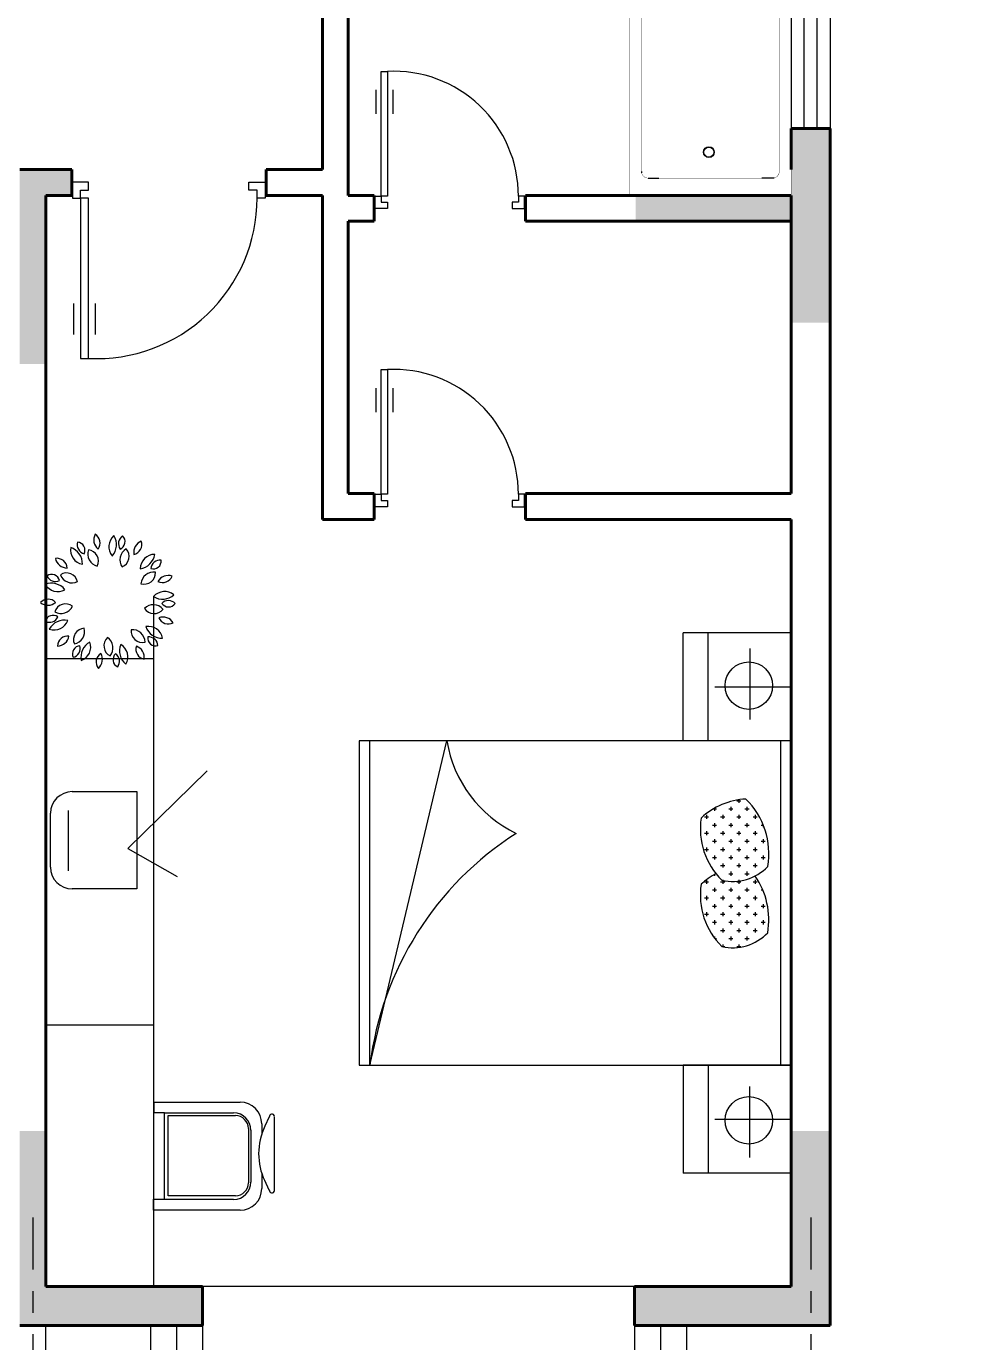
# Model space of a CAD drawing. Header units: millimetres. Extents: x 3491 to 3974, y 1583 to 1976.
# Drawn here: x 3954.81 to 3959.2, y 1953.29 to 1959.37 of the extents above; entities that cross this region are included whole.
import ezdxf

# ---------------------------------------------------------------- set-up
doc = ezdxf.new("R2010")
doc.units = ezdxf.units.MM
doc.linetypes.add('ACAD_ISO10W100', pattern=[18, 12, -3, 0, -3])
doc.layers.get('0').update_dxf_attribs({"lineweight": 5})
doc.layers.get('DEFPOINTS').update_dxf_attribs({"lineweight": 5})
for name, color, linetype, lineweight in [('cOtAs 1', 254, 'Continuous', 5), ('COTAS GRUP', 200, 'Continuous', 5), ('FURNITURE', 220, 'Continuous', 5), ('J', 7, 'Continuous', 5), ('Muro1', 162, 'Continuous', 40), ('PUB_H', 13, 'Continuous', 5), ('Puertas', 52, 'Continuous', 5), ('W', 2, 'Continuous', 5), ('WC', 10, 'Continuous', 5)]:
    doc.layers.add(name, color=color, linetype=linetype, lineweight=lineweight)
doc.styles.add('century', font='GOTHIC.TTF')
doc.styles.get("Standard").update_dxf_attribs({"font": 'arial.ttf'})
doc.dimstyles.new('Cotas', dxfattribs={"dimtxt": 0.05, "dimasz": 0.05, "dimexe": 0.025, "dimexo": 0, "dimgap": 0.1, "dimtad": 0, "dimtih": 1, "dimtoh": 1, "dimdec": 4, "dimzin": 1, "dimdsep": 46, "dimtxsty": 'Standard', "dimblk": 'ARCHTICK', "dimcen": 2.5, "dimclrd": 252, "dimclre": 250, "dimclrt": 3, "dimadec": 3, "dimazin": 0, "dimtfac": 1, "dimtdec": 4, "dimtmove": 0, "dimatfit": 3, "dimldrblk": 'ARCHTICK', "dimfxl": 0, "dimlwd": 0, "dimlwe": 0, "dimarcsym": 0})

# ---------------------------------------------------------------- blocks, each defined once
blk = doc.blocks.new('_Open90')
at = {"color": 0, "linetype": 'ByBlock', "lineweight": -2}
for p, q in [((-0.5, 0.5), (0, 0)), ((0, 0), (-1, 0)), ((0, 0), (-0.5, -0.5))]:
    blk.add_line(p, q, dxfattribs=at)
blk = doc.blocks.new('*D3380')
at = {"layer": 'cOtAs 1', "color": 250, "linetype": 'ACAD_ISO10W100', "lineweight": 5, "ltscale": 0.02, "transparency": 16777216}
for p, q in [((3943.3364, 1953.8604), (3943.3364, 1950.2354)), ((3962.3364, 1953.8604), (3962.3364, 1950.2354))]:
    blk.add_line(p, q, dxfattribs=at)
at = {"layer": 'cOtAs 1', "color": 252, "linetype": 'Continuous', "lineweight": 5, "ltscale": 0.02, "transparency": 16777216}
for p, q in [((3943.5364, 1950.2604), (3952.4835, 1950.2604)), ((3962.1364, 1950.2604), (3953.1893, 1950.2604))]:
    blk.add_line(p, q, dxfattribs=at)
at = {"layer": 'DEFPOINTS', "color": 0, "linetype": 'ACAD_ISO10W100', "ltscale": 0.02, "transparency": 16777216}
for p in [(3943.3364, 1953.8604), (3962.3364, 1953.8604), (3943.3364, 1950.2604)]:
    blk.add_point(p, dxfattribs=at)
at = {"layer": 'cOtAs 1', "color": 252, "linetype": 'ACAD_ISO10W100', "lineweight": 5, "ltscale": 0.02, "transparency": 16777216, "xscale": 0.2, "yscale": 0.2, "zscale": 0.2, "rotation": 180}
blk.add_blockref('_Open90', (3943.3364, 1950.2604), dxfattribs=at)
at = {"layer": 'cOtAs 1', "color": 252, "linetype": 'ACAD_ISO10W100', "lineweight": 5, "ltscale": 0.02, "transparency": 16777216, "xscale": 0.2, "yscale": 0.2, "zscale": 0.2}
blk.add_blockref('_Open90', (3962.3364, 1950.2604), dxfattribs=at)
at = {"layer": 'cOtAs 1', "color": 1, "linetype": 'ACAD_ISO10W100', "lineweight": 5, "ltscale": 0.02, "transparency": 16777216, "insert": (3952.8364, 1950.2604), "char_height": 0.2, "attachment_point": 5, "style": 'century'}
blk.add_mtext('19.00', dxfattribs=at)
blk = doc.blocks.new('_ArchTick')
at = {"layer": 'COTAS GRUP', "color": 0, "const_width": 0.15}
blk.add_lwpolyline([(-0.5, -0.5), (0.5, 0.5)], dxfattribs=at)
blk = doc.blocks.new('*D3381')
at = {"layer": 'cOtAs 1', "color": 250, "linetype": 'ACAD_ISO10W100', "lineweight": 5, "ltscale": 0.02, "transparency": 16777216}
for p, q in [((3958.4364, 1953.8604), (3958.4364, 1951.0354)), ((3962.3364, 1953.8604), (3962.3364, 1951.0354))]:
    blk.add_line(p, q, dxfattribs=at)
at = {"layer": 'cOtAs 1', "color": 252, "linetype": 'Continuous', "lineweight": 5, "ltscale": 0.02, "transparency": 16777216}
for p, q in [((3958.6364, 1951.0604), (3960.0958, 1951.0604)), ((3962.1364, 1951.0604), (3960.677, 1951.0604))]:
    blk.add_line(p, q, dxfattribs=at)
at = {"layer": 'DEFPOINTS', "color": 0, "linetype": 'ACAD_ISO10W100', "ltscale": 0.02, "transparency": 16777216}
for p in [(3958.4364, 1953.8604), (3962.3364, 1953.8604), (3958.4364, 1951.0604)]:
    blk.add_point(p, dxfattribs=at)
at = {"layer": 'cOtAs 1', "color": 252, "linetype": 'ACAD_ISO10W100', "lineweight": 5, "ltscale": 0.02, "transparency": 16777216, "xscale": 0.2, "yscale": 0.2, "zscale": 0.2, "rotation": 180}
blk.add_blockref('_Open90', (3958.4364, 1951.0604), dxfattribs=at)
at = {"layer": 'cOtAs 1', "color": 252, "linetype": 'ACAD_ISO10W100', "lineweight": 5, "ltscale": 0.02, "transparency": 16777216, "xscale": 0.2, "yscale": 0.2, "zscale": 0.2}
blk.add_blockref('_Open90', (3962.3364, 1951.0604), dxfattribs=at)
at = {"layer": 'cOtAs 1', "color": 1, "linetype": 'ACAD_ISO10W100', "lineweight": 5, "ltscale": 0.02, "transparency": 16777216, "insert": (3960.3864, 1951.0604), "char_height": 0.2, "attachment_point": 5, "style": 'century'}
blk.add_mtext('3.90', dxfattribs=at)
blk = doc.blocks.new('*D3382')
at = {"layer": 'cOtAs 1', "color": 250, "linetype": 'ACAD_ISO10W100', "lineweight": 5, "ltscale": 0.02, "transparency": 16777216}
for p, q in [((3954.8364, 1953.8604), (3954.8364, 1951.0354)), ((3958.4364, 1953.8604), (3958.4364, 1951.0354))]:
    blk.add_line(p, q, dxfattribs=at)
at = {"layer": 'cOtAs 1', "color": 252, "linetype": 'Continuous', "lineweight": 5, "ltscale": 0.02, "transparency": 16777216}
for p, q in [((3955.0364, 1951.0604), (3956.3458, 1951.0604)), ((3958.2364, 1951.0604), (3956.927, 1951.0604))]:
    blk.add_line(p, q, dxfattribs=at)
at = {"layer": 'DEFPOINTS', "color": 0, "linetype": 'ACAD_ISO10W100', "ltscale": 0.02, "transparency": 16777216}
for p in [(3954.8364, 1953.8604), (3958.4364, 1953.8604), (3954.8364, 1951.0604)]:
    blk.add_point(p, dxfattribs=at)
at = {"layer": 'cOtAs 1', "color": 252, "linetype": 'ACAD_ISO10W100', "lineweight": 5, "ltscale": 0.02, "transparency": 16777216, "xscale": 0.2, "yscale": 0.2, "zscale": 0.2, "rotation": 180}
blk.add_blockref('_Open90', (3954.8364, 1951.0604), dxfattribs=at)
at = {"layer": 'cOtAs 1', "color": 252, "linetype": 'ACAD_ISO10W100', "lineweight": 5, "ltscale": 0.02, "transparency": 16777216, "xscale": 0.2, "yscale": 0.2, "zscale": 0.2}
blk.add_blockref('_Open90', (3958.4364, 1951.0604), dxfattribs=at)
at = {"layer": 'cOtAs 1', "color": 1, "linetype": 'ACAD_ISO10W100', "lineweight": 5, "ltscale": 0.02, "transparency": 16777216, "insert": (3956.6364, 1951.0604), "char_height": 0.2, "attachment_point": 5, "style": 'century'}
blk.add_mtext('3.60', dxfattribs=at)
blk = doc.blocks.new('*D3383')
at = {"layer": 'cOtAs 1', "color": 250, "linetype": 'ACAD_ISO10W100', "lineweight": 5, "ltscale": 0.02, "transparency": 16777216}
for p, q in [((3950.3364, 1953.8604), (3950.3364, 1951.0354)), ((3954.8364, 1953.8604), (3954.8364, 1951.0354))]:
    blk.add_line(p, q, dxfattribs=at)
at = {"layer": 'cOtAs 1', "color": 252, "linetype": 'Continuous', "lineweight": 5, "ltscale": 0.02, "transparency": 16777216}
for p, q in [((3950.5364, 1951.0604), (3952.2944, 1951.0604)), ((3954.6364, 1951.0604), (3952.8784, 1951.0604))]:
    blk.add_line(p, q, dxfattribs=at)
at = {"layer": 'DEFPOINTS', "color": 0, "linetype": 'ACAD_ISO10W100', "ltscale": 0.02, "transparency": 16777216}
for p in [(3950.3364, 1953.8604), (3954.8364, 1953.8604), (3950.3364, 1951.0604)]:
    blk.add_point(p, dxfattribs=at)
at = {"layer": 'cOtAs 1', "color": 252, "linetype": 'ACAD_ISO10W100', "lineweight": 5, "ltscale": 0.02, "transparency": 16777216, "xscale": 0.2, "yscale": 0.2, "zscale": 0.2, "rotation": 180}
blk.add_blockref('_Open90', (3950.3364, 1951.0604), dxfattribs=at)
at = {"layer": 'cOtAs 1', "color": 252, "linetype": 'ACAD_ISO10W100', "lineweight": 5, "ltscale": 0.02, "transparency": 16777216, "xscale": 0.2, "yscale": 0.2, "zscale": 0.2}
blk.add_blockref('_Open90', (3954.8364, 1951.0604), dxfattribs=at)
at = {"layer": 'cOtAs 1', "color": 1, "linetype": 'ACAD_ISO10W100', "lineweight": 5, "ltscale": 0.02, "transparency": 16777216, "insert": (3952.5864, 1951.0604), "char_height": 0.2, "attachment_point": 5, "style": 'century'}
blk.add_mtext('4.50', dxfattribs=at)
blk = doc.blocks.new('A$C72CD3181')
at = {"layer": 'PUB_H'}
h = blk.add_hatch(color=256, dxfattribs=at)
h.paths.add_polyline_path([(11580, 5540), (11400, 5540), (11400, 5350), (11400, 5230), (10680, 5230), (10680, 5110), (11400, 5110), (11400, 4640), (11580, 4640)])
h.paths.add_polyline_path([(7950, 5230), (8070, 5230), (8070, 5350), (7830, 5350), (7830, 4450), (7950, 4450)])
h = blk.add_hatch(color=256, dxfattribs=at)
h.paths.add_polyline_path([(11580, 900), (11400, 900), (11400, 180), (10675, 180), (10675, 0), (11580, 0)])
h.paths.add_polyline_path([(8675, 180), (7950, 180), (7950, 900), (7830, 900), (7830, 0), (8675, 0)])
blk = doc.blocks.new('M_E4')
for p, q in [((670.2, -79.9), (670.2, -136.6)), ((670.2, -85.9), (670.2, -97)), ((670, -662.9), (670, -613.6))]:
    blk.add_line(p, q)
at = {"const_width": 1.5}
for points in [[(-750, -750), (-750, 0)], [(-750, 0), (750, 0)], [(750, 0), (750, -750)], [(607.9, -55.9), (640.2, -55.9)], [(670, -89.8), (670, -656.4)], [(670, -662.9), (670, -654.6)], [(750, -750), (-750, -750)]]:
    blk.add_lwpolyline(points, dxfattribs=at)
for points in [[(-399.3, -55.8, 0.930688), (-387.6, -693, 0.930688)], [(670.2, -85.9, 0.414214), (640.2, -55.9, 0.414214)], [(670, -89.8, 0.041784), (669.6, -84.8, 0.412615)], [(640, -692.9, 0.414214), (670, -662.9, 0.414214)]]:
    blk.add_lwpolyline(points, format="xyb", dxfattribs=at)
at = {"const_width": 1.5, "flags": 128}
for points in [[(-399.3, -55.8), (607.9, -55.9)], [(-399.3, -694.2), (645.3, -692.5)]]:
    blk.add_lwpolyline(points, dxfattribs=at)
for radius in [25, 23]:
    blk.add_circle((550, -381.2), radius)
blk.add_arc((640, -662.9), 30, 270, 280.17596)
at = {"width": 0.8, "flags": 9}
for tag in ['XSIZE', 'YSIZE']:
    blk.add_attdef(tag, (0, 0), '', height=0.5, dxfattribs=at)
blk = doc.blocks.new('_B0MWI')
for p, q in [((-0.62, 3.2778), (0.62, 3.2778)), ((-0.62, 0.5), (-0.62, 3.2778)), ((0.62, 0.5), (0.62, 3.2778)), ((-0.56, 2.7778), (0.56, 2.7778)), ((-0.56, 0.5), (-0.56, 2.7778)), ((0.56, 0.5), (0.56, 2.7778)), ((-0.5, 2.2778), (0.5, 2.2778)), ((-0.5, 0.5), (-0.5, 2.2778)), ((0.5, 0.5), (0.5, 2.2778)), ((-0.5, -0.5), (0.5, -0.5))]:
    blk.add_line(p, q)
blk = doc.blocks.new('*X2971')
at = {"color": 0}
for p, q in [((284933, 2325), (284943.8, 2325)), ((284934.4, 2315.6), (284934.4, 2325.6)), ((285000, 2325), (285018.8, 2325)), ((285009.4, 2315.6), (285009.4, 2334.4)), ((285075, 2325), (285093.8, 2325)), ((285084.4, 2315.6), (285084.4, 2334.4)), ((285234.4, 2315.6), (285234.4, 2322.7)), ((285239.8, 2325), (285243.8, 2325)), ((285300, 2325), (285318.8, 2325)), ((285309.4, 2315.6), (285309.4, 2334.4)), ((285375, 2325), (285393.8, 2325)), ((285384.4, 2315.6), (285384.4, 2334.4)), ((285450, 2325), (285452.3, 2325)), ((285459.4, 2315.6), (285459.4, 2315.8)), ((284859.4, 2240.6), (284859.4, 2259.4)), ((284887.5, 2287.5), (284906.2, 2287.5)), ((284896.9, 2278.1), (284896.9, 2296.9)), ((284934.4, 2240.6), (284934.4, 2259.4)), ((284962.5, 2287.5), (284981.2, 2287.5)), ((284971.9, 2278.1), (284971.9, 2296.9)), ((285009.4, 2240.6), (285009.4, 2259.4)), ((285037.5, 2287.5), (285056.2, 2287.5)), ((285046.9, 2278.1), (285046.9, 2296.9)), ((285084.4, 2240.6), (285084.4, 2259.4)), ((285112.5, 2287.5), (285131.2, 2287.5)), ((285121.9, 2278.1), (285121.9, 2296.9)), ((285159.4, 2240.6), (285159.4, 2259.4)), ((285187.5, 2287.5), (285206.2, 2287.5)), ((285196.9, 2278.1), (285196.9, 2296.9)), ((285234.4, 2240.6), (285234.4, 2259.4)), ((285262.5, 2287.5), (285281.2, 2287.5)), ((285271.9, 2278.1), (285271.9, 2296.9)), ((285309.4, 2240.6), (285309.4, 2259.4)), ((285337.5, 2287.5), (285356.2, 2287.5)), ((285346.9, 2278.1), (285346.9, 2296.9)), ((285384.4, 2240.6), (285384.4, 2259.4)), ((285412.5, 2287.5), (285431.2, 2287.5)), ((285421.9, 2278.1), (285421.9, 2296.9)), ((285459.4, 2240.6), (285459.4, 2259.4)), ((284817.1, 2212.5), (284831.2, 2212.5)), ((284821.9, 2203.1), (284821.9, 2221.9)), ((284850, 2250), (284868.8, 2250)), ((284887.5, 2212.5), (284906.2, 2212.5)), ((284896.9, 2203.1), (284896.9, 2221.9)), ((284925, 2250), (284943.8, 2250)), ((284962.5, 2212.5), (284981.2, 2212.5)), ((284971.9, 2203.1), (284971.9, 2221.9)), ((285000, 2250), (285018.8, 2250)), ((285037.5, 2212.5), (285056.2, 2212.5)), ((285046.9, 2203.1), (285046.9, 2221.9)), ((285075, 2250), (285093.8, 2250)), ((285112.5, 2212.5), (285131.2, 2212.5)), ((285121.9, 2203.1), (285121.9, 2221.9)), ((285150, 2250), (285168.8, 2250)), ((285187.5, 2212.5), (285206.2, 2212.5)), ((285196.9, 2203.1), (285196.9, 2221.9)), ((285225, 2250), (285243.8, 2250)), ((285262.5, 2212.5), (285281.2, 2212.5)), ((285271.9, 2203.1), (285271.9, 2221.9)), ((285300, 2250), (285318.8, 2250)), ((285337.5, 2212.5), (285356.2, 2212.5)), ((285346.9, 2203.1), (285346.9, 2221.9)), ((285375, 2250), (285393.8, 2250)), ((285412.5, 2212.5), (285431.2, 2212.5)), ((285421.9, 2203.1), (285421.9, 2221.9)), ((285450, 2250), (285468.8, 2250)), ((285487.5, 2212.5), (285500.2, 2212.5)), ((285496.9, 2203.1), (285496.9, 2221.9)), ((284850, 2175), (284868.8, 2175)), ((284859.4, 2165.6), (284859.4, 2184.4)), ((284887.5, 2137.5), (284906.2, 2137.5)), ((284896.9, 2128.1), (284896.9, 2146.9)), ((284925, 2175), (284943.8, 2175)), ((284934.4, 2165.6), (284934.4, 2184.4)), ((284962.5, 2137.5), (284981.2, 2137.5)), ((284971.9, 2128.1), (284971.9, 2146.9)), ((285000, 2175), (285018.8, 2175)), ((285009.4, 2165.6), (285009.4, 2184.4)), ((285037.5, 2137.5), (285056.2, 2137.5)), ((285046.9, 2128.1), (285046.9, 2146.9)), ((285075, 2175), (285093.8, 2175)), ((285084.4, 2165.6), (285084.4, 2184.4)), ((285112.5, 2137.5), (285131.2, 2137.5)), ((285121.9, 2128.1), (285121.9, 2146.9)), ((285150, 2175), (285168.8, 2175)), ((285159.4, 2165.6), (285159.4, 2184.4)), ((285187.5, 2137.5), (285206.2, 2137.5)), ((285196.9, 2128.1), (285196.9, 2146.9)), ((285225, 2175), (285243.8, 2175)), ((285234.4, 2165.6), (285234.4, 2184.4)), ((285262.5, 2137.5), (285281.2, 2137.5)), ((285271.9, 2128.1), (285271.9, 2146.9)), ((285300, 2175), (285318.8, 2175)), ((285309.4, 2165.6), (285309.4, 2184.4)), ((285337.5, 2137.5), (285356.2, 2137.5)), ((285346.9, 2128.1), (285346.9, 2146.9)), ((285375, 2175), (285393.8, 2175)), ((285384.4, 2165.6), (285384.4, 2184.4)), ((285412.5, 2137.5), (285431.2, 2137.5)), ((285421.9, 2128.1), (285421.9, 2146.9)), ((285450, 2175), (285468.8, 2175)), ((285459.4, 2165.6), (285459.4, 2184.4)), ((285487.5, 2137.5), (285496.8, 2137.5)), ((285496.9, 2137.7), (285496.9, 2146.9)), ((284856.1, 2100), (284868.8, 2100)), ((284859.4, 2094.3), (284859.4, 2109.4)), ((284896.9, 2053.1), (284896.9, 2071.9)), ((284925, 2100), (284943.8, 2100)), ((284934.4, 2090.6), (284934.4, 2109.4)), ((284971.9, 2053.1), (284971.9, 2071.9)), ((285000, 2100), (285018.8, 2100)), ((285009.4, 2090.6), (285009.4, 2109.4)), ((285046.9, 2053.1), (285046.9, 2071.9)), ((285075, 2100), (285093.8, 2100)), ((285084.4, 2090.6), (285084.4, 2109.4)), ((285150, 2100), (285150.9, 2100)), ((285159.4, 2106.3), (285159.4, 2109.4)), ((285162.9, 2100), (285168.8, 2100)), ((285196.9, 2053.1), (285196.9, 2071.9)), ((285225, 2100), (285243.8, 2100)), ((285234.4, 2090.6), (285234.4, 2109.4)), ((285271.9, 2053.1), (285271.9, 2071.9)), ((285300, 2100), (285318.8, 2100)), ((285309.4, 2090.6), (285309.4, 2109.4)), ((285346.9, 2053.1), (285346.9, 2071.9)), ((285375, 2100), (285393.8, 2100)), ((285384.4, 2090.6), (285384.4, 2109.4)), ((285450, 2100), (285457.6, 2100)), ((285459.4, 2101.3), (285459.4, 2109.4)), ((284887.5, 2062.5), (284906.2, 2062.5)), ((284962.5, 2062.5), (284981.2, 2062.5)), ((285037.5, 2062.5), (285056.2, 2062.5)), ((285187.8, 2062.5), (285206.2, 2062.5)), ((285262.5, 2062.5), (285281.2, 2062.5)), ((285337.5, 2062.5), (285356.2, 2062.5))]:
    blk.add_line(p, q, dxfattribs=at)

msp = doc.modelspace()

# ---------------------------------------------------------------- linework, layer by layer
at = {"layer": 'FURNITURE', "linetype": 'ByBlock'}
for p, q in [((3955.3964, 1953.5415), (3955.3964, 1956.7361)), ((3957.8464, 1956.0665), (3957.8464, 1956.5665)), ((3958.3464, 1956.5665), (3957.8464, 1956.5665)), ((3957.9615, 1956.0665), (3957.9615, 1956.5665)), ((3958.3464, 1956.0665), (3958.3464, 1956.5665)), ((3958.1553, 1956.495), (3958.1553, 1956.1654)), ((3955.3964, 1956.4462), (3954.8964, 1956.4462)), ((3957.9931, 1956.3171), (3958.3486, 1956.3171)), ((3956.3464, 1956.0665), (3956.3464, 1954.5665)), ((3958.3464, 1956.0665), (3956.3464, 1956.0665)), ((3956.3964, 1954.5665), (3956.7527, 1956.0665)), ((3956.3964, 1954.5665), (3956.3964, 1956.0665)), ((3958.3464, 1956.0665), (3957.8464, 1956.0665)), ((3958.2964, 1956.0665), (3958.2964, 1954.5665)), ((3958.3464, 1954.5665), (3958.3464, 1956.0665)), ((3955.2755, 1955.5692), (3955.6432, 1955.9285)), ((3955.0186, 1955.8318), (3955.3186, 1955.8318)), ((3955.3186, 1955.8318), (3955.3186, 1955.3818)), ((3954.9997, 1955.745), (3954.9997, 1955.4658)), ((3954.9186, 1955.4818), (3954.9186, 1955.7318)), ((3955.2755, 1955.5692), (3955.5043, 1955.4386)), ((3955.3186, 1955.3818), (3955.0186, 1955.3818)), ((3955.3964, 1954.7513), (3954.8964, 1954.7513)), ((3956.3464, 1954.5665), (3958.3464, 1954.5665)), ((3958.3464, 1954.5665), (3957.8464, 1954.5665)), ((3957.8464, 1954.5665), (3957.8464, 1954.0665)), ((3957.9615, 1954.5665), (3957.9615, 1954.0665)), ((3958.3464, 1954.5665), (3958.3464, 1954.0665)), ((3958.1553, 1954.1381), (3958.1553, 1954.4677)), ((3955.3984, 1954.3947), (3955.7957, 1954.3947)), ((3955.3984, 1954.3447), (3955.3984, 1954.3947)), ((3955.4457, 1954.3447), (3955.3984, 1954.3447)), ((3955.4457, 1953.9447), (3955.4457, 1954.3447)), ((3955.4457, 1954.3447), (3955.7657, 1954.3447)), ((3955.4633, 1953.9615), (3955.4633, 1954.3324)), ((3955.4633, 1954.3324), (3955.7741, 1954.3324)), ((3955.8957, 1954.2947), (3955.8957, 1954.2454)), ((3955.9309, 1954.327), (3955.91, 1954.2829)), ((3955.9543, 1953.9855), (3955.9543, 1954.3289)), ((3957.9931, 1954.3159), (3958.3486, 1954.3159)), ((3955.8341, 1954.2724), (3955.8341, 1954.0215)), ((3955.8457, 1954.2647), (3955.8457, 1954.0247)), ((3955.8957, 1954.0655), (3955.8957, 1953.9947)), ((3955.9309, 1953.9874), (3955.91, 1954.0315)), ((3958.3464, 1954.0665), (3957.8464, 1954.0665)), ((3955.3957, 1953.8947), (3955.3957, 1953.9463)), ((3955.4464, 1953.9449), (3955.3957, 1953.9449)), ((3955.7657, 1953.9447), (3955.4457, 1953.9447)), ((3955.7741, 1953.9615), (3955.4633, 1953.9615)), ((3955.7957, 1953.8947), (3955.3957, 1953.8947))]:
    msp.add_line(p, q, dxfattribs=at)
for centre in [(3958.1501, 1956.3224), (3958.1501, 1954.3107)]:
    msp.add_circle(centre, 0.1099, dxfattribs=at)
for centre, radius, start, end in [((3955.1744, 1956.9971), 0.0559, 151.70154, 229.74057), ((3955.1004, 1956.9831), 0.0474, 322.86392, 58.57818), ((3955.2565, 1956.9653), 0.068, 130.70899, 219.10644), ((3955.1435, 1956.9753), 0.0802, 318.65709, 31.15834), ((3955.2759, 1956.9795), 0.0429, 123.4613, 215.43295), ((3955.2262, 1956.9888), 0.0372, 293.31145, 45.5828), ((3955.079, 1956.951), 0.068, 170.70899, 259.10644), ((3954.986, 1956.8861), 0.0802, 358.65709, 71.15834), ((3955.0847, 1956.9744), 0.0429, 163.4613, 255.43295), ((3955.0407, 1956.9495), 0.0372, 333.31145, 85.5828), ((3955.2979, 1956.9052), 0.0583, 120.50355, 215.32847), ((3955.2296, 1956.9199), 0.0526, 293.2488, 42.58322), ((3955.3592, 1956.9393), 0.0559, 111.70154, 189.74057), ((3955.2936, 1956.9761), 0.0474, 282.86392, 18.57818), ((3954.948, 1956.8643), 0.0474, 2.86392, 98.57818), ((3954.9956, 1956.9226), 0.0559, 191.70154, 269.74057), ((3955.1493, 1956.9316), 0.0583, 160.50355, 255.32847), ((3955.0875, 1956.8989), 0.0526, 333.2488, 82.58322), ((3955.4017, 1956.8621), 0.068, 90.70899, 179.10644), ((3955.3216, 1956.9424), 0.0802, 278.65709, 351.15834), ((3955.4257, 1956.8605), 0.0429, 83.4613, 175.43295), ((3955.3936, 1956.8996), 0.0372, 253.31145, 5.5828), ((3954.9238, 1956.8002), 0.0372, 13.31145, 125.5828), ((3954.9415, 1956.8475), 0.0429, 203.4613, 295.43295), ((3954.9922, 1956.7915), 0.0526, 13.2488, 122.58322), ((3955.0185, 1956.8563), 0.0583, 200.50355, 295.32847), ((3955.3948, 1956.7895), 0.0583, 80.50355, 175.32847), ((3955.3518, 1956.8446), 0.0526, 253.2488, 2.58322), ((3955.4636, 1956.7762), 0.0559, 71.70154, 149.74057), ((3954.9226, 1956.7164), 0.0802, 38.65709, 111.15834), ((3954.9522, 1956.8259), 0.068, 210.70899, 299.10644), ((3955.437, 1956.8466), 0.0474, 242.86392, 338.57818), ((3954.9075, 1956.6753), 0.0474, 42.86392, 138.57818), ((3955.4466, 1956.6898), 0.068, 50.70899, 139.10644), ((3955.4369, 1956.8028), 0.0802, 238.65709, 311.15834), ((3955.464, 1956.6731), 0.0429, 43.4613, 135.43295), ((3954.9066, 1956.7506), 0.0559, 231.70154, 309.74057), ((3954.9302, 1956.6107), 0.0372, 53.31145, 165.5828), ((3954.9882, 1956.648), 0.0526, 53.2488, 162.58322), ((3954.9667, 1956.7145), 0.0583, 240.50355, 335.32847), ((3955.3946, 1956.6386), 0.0583, 40.50355, 135.32847), ((3955.3972, 1956.7084), 0.0526, 213.2488, 322.58322), ((3955.4645, 1956.7237), 0.0372, 213.31145, 325.5828), ((3954.9134, 1956.6583), 0.0429, 243.4613, 335.43295), ((3954.9832, 1956.5457), 0.0802, 78.65709, 151.15834), ((3954.9354, 1956.6486), 0.068, 250.70899, 339.10644), ((3955.0774, 1956.5355), 0.0526, 93.2488, 202.58322), ((3955.0182, 1956.5726), 0.0583, 280.50354, 15.32847), ((3955.3702, 1956.5289), 0.068, 10.70899, 99.10644), ((3955.4354, 1956.6217), 0.0802, 198.65709, 271.15834), ((3955.4388, 1956.5841), 0.0559, 31.70154, 109.74057), ((3955.4636, 1956.6551), 0.0474, 202.86392, 298.57818), ((3954.998, 1956.5046), 0.0474, 82.86392, 178.57818), ((3954.9489, 1956.5616), 0.0559, 271.70154, 349.74057), ((3955.2181, 1956.5066), 0.0526, 133.2488, 242.58322), ((3955.1488, 1956.497), 0.0583, 320.50354, 55.32847), ((3955.3443, 1956.5749), 0.0526, 173.2488, 282.58322), ((3955.2975, 1956.5231), 0.0583, 0.50355, 95.32847), ((3955.4057, 1956.5433), 0.0372, 173.31145, 285.5828), ((3955.3728, 1956.5049), 0.0429, 3.4613, 95.43295), ((3955.057, 1956.4696), 0.0372, 93.31145, 205.5828), ((3955.0134, 1956.4953), 0.0429, 283.4613, 15.43295), ((3955.1393, 1956.4539), 0.0802, 118.65709, 191.15834), ((3955.0366, 1956.502), 0.068, 290.70899, 19.10644), ((3955.1771, 1956.4319), 0.0474, 122.86392, 218.57818), ((3955.1029, 1956.4441), 0.0559, 311.70154, 29.74057), ((3955.2447, 1956.443), 0.0372, 133.31145, 245.5828), ((3955.1949, 1956.4347), 0.0429, 323.4613, 55.43295), ((3955.3179, 1956.4839), 0.0802, 158.65709, 231.15834), ((3955.2083, 1956.4547), 0.068, 330.70899, 59.10644), ((3955.361, 1956.4914), 0.0474, 162.86392, 258.57818), ((3955.2963, 1956.4529), 0.0559, 351.70154, 69.74057), ((3957.3229, 1956.1602), 0.5779, 189.32379, 244.457), ((3955.0186, 1955.7318), 0.1, 90, 180), ((3958.1525, 1955.4725), 0.3255, 92.79663, 133.2149), ((3957.8884, 1955.5449), 0.3542, 350.36573, 45.52238), ((3958.2534, 1955.658), 0.3279, 170.91317, 225.95411), ((3957.8779, 1954.3807), 1.4931, 122.58697, 172.84995), ((3955.0186, 1955.4818), 0.1, 180, 270), ((3958.1525, 1955.1657), 0.3255, 118.32775, 133.2149), ((3958.0764, 1955.6387), 0.2223, 256.72559, 316.49598), ((3957.8884, 1955.2381), 0.3542, 350.36573, 34.98964), ((3958.2534, 1955.3512), 0.3279, 170.91317, 225.95411), ((3958.0764, 1955.3319), 0.2223, 256.72559, 316.49598), ((3955.7657, 1954.2647), 0.08, 0, 90), ((3955.7957, 1954.2947), 0.1, 0, 90), ((3955.9431, 1954.3273), 0.0122, 8.79085, 186.74154), ((3955.7741, 1954.2724), 0.06, 0, 90), ((3956.1784, 1954.1562), 0.2969, 154.72948, 205.11279), ((3955.7657, 1954.0247), 0.08, 270, 0), ((3955.7741, 1954.0215), 0.06, 270, 0), ((3955.7957, 1953.9947), 0.1, 270, 0), ((3955.9431, 1953.9871), 0.0122, 173.25846, 351.20915)]:
    msp.add_arc(centre, radius, start, end, dxfattribs=at)
at = {"layer": 'Muro1'}
for points in [[(3956.1764, 1960.0915), (3956.1764, 1958.7115)], [(3956.2964, 1960.0915), (3956.2964, 1958.5915)], [(3958.3464, 1958.9015), (3958.3464, 1958.7115)], [(3958.3464, 1958.9015), (3958.5264, 1958.9015)], [(3958.5264, 1958.9015), (3958.5264, 1953.3615)], [(3955.0164, 1958.7115), (3954.7764, 1958.7115)], [(3955.0164, 1958.5915), (3955.0164, 1958.7115)], [(3956.1764, 1958.7115), (3955.9164, 1958.7115)], [(3955.9164, 1958.5915), (3955.9164, 1958.7115)], [(3954.8964, 1958.5915), (3954.8964, 1953.5415)], [(3955.0164, 1958.5915), (3954.8964, 1958.5915)], [(3956.1764, 1958.5915), (3955.9164, 1958.5915)], [(3956.1764, 1958.5915), (3956.1764, 1957.0915)], [(3956.4164, 1958.5915), (3956.2964, 1958.5915)], [(3956.4164, 1958.4715), (3956.4164, 1958.5915)], [(3958.3464, 1958.5915), (3957.1164, 1958.5915)], [(3957.1164, 1958.4715), (3957.1164, 1958.5915)], [(3958.3464, 1958.5915), (3958.3464, 1957.2115)], [(3956.2964, 1958.4715), (3956.2964, 1957.2115)], [(3956.4164, 1958.4715), (3956.2964, 1958.4715)], [(3958.3464, 1958.4715), (3957.1164, 1958.4715)], [(3956.2964, 1957.2115), (3956.4164, 1957.2115)], [(3956.4164, 1957.2115), (3956.4164, 1957.0915)], [(3957.1164, 1957.2115), (3958.3464, 1957.2115)], [(3957.1164, 1957.2115), (3957.1164, 1957.0915)], [(3956.1764, 1957.0915), (3956.4164, 1957.0915)], [(3957.1164, 1957.0915), (3958.3464, 1957.0915)], [(3958.3464, 1957.0915), (3958.3464, 1953.5415)], [(3955.6214, 1953.5415), (3954.8964, 1953.5415)], [(3955.6214, 1953.5415), (3955.6214, 1953.3615)], [(3958.3464, 1953.5415), (3957.6214, 1953.5415)], [(3957.6214, 1953.5415), (3957.6214, 1953.3615)], [(3954.7764, 1953.3615), (3955.6214, 1953.3615)], [(3957.6214, 1953.3615), (3958.5264, 1953.3615)]]:
    msp.add_lwpolyline(points, dxfattribs=at)
at = {"layer": 'Puertas', "linetype": 'ByBlock'}
for p, q in [((3958.3464, 1959.9015), (3958.3464, 1958.9015)), ((3958.4064, 1958.9015), (3958.4064, 1959.9015)), ((3958.4664, 1958.9015), (3958.4664, 1959.9015)), ((3958.5264, 1959.9015), (3958.5264, 1958.9015)), ((3956.4485, 1958.588), (3956.4485, 1959.1652)), ((3956.4485, 1959.1652), (3956.4774, 1959.1652)), ((3956.4774, 1959.1652), (3956.4774, 1958.588)), ((3956.4241, 1959.0791), (3956.4241, 1958.968)), ((3956.5018, 1959.0791), (3956.5018, 1958.968)), ((3955.0206, 1958.6531), (3955.0206, 1958.5789)), ((3955.0948, 1958.6531), (3955.0206, 1958.6531)), ((3955.0206, 1958.6531), (3955.0206, 1958.6531)), ((3955.0577, 1958.5789), (3955.0577, 1958.616)), ((3955.0577, 1958.616), (3955.0948, 1958.616)), ((3955.0948, 1958.616), (3955.0948, 1958.6531)), ((3955.8369, 1958.6531), (3955.9111, 1958.6531)), ((3955.8369, 1958.616), (3955.8369, 1958.6531)), ((3955.874, 1958.616), (3955.8369, 1958.616)), ((3955.874, 1958.5789), (3955.874, 1958.616)), ((3955.9111, 1958.6531), (3955.9111, 1958.6531)), ((3955.9111, 1958.6531), (3955.9111, 1958.5789)), ((3955.0206, 1958.5789), (3955.0577, 1958.5789)), ((3955.0577, 1958.5789), (3955.0577, 1957.8368)), ((3955.0948, 1958.5789), (3955.0577, 1958.5789)), ((3955.0948, 1957.8368), (3955.0948, 1958.5789)), ((3955.9111, 1958.5789), (3955.874, 1958.5789)), ((3956.4197, 1958.5303), (3956.4197, 1958.588)), ((3956.4197, 1958.588), (3956.4485, 1958.588)), ((3956.4774, 1958.588), (3956.4485, 1958.588)), ((3956.4485, 1958.588), (3956.4485, 1958.5592)), ((3956.4485, 1958.5592), (3956.4774, 1958.5592)), ((3956.4774, 1958.5592), (3956.4774, 1958.5303)), ((3957.0546, 1958.5592), (3957.0546, 1958.5303)), ((3957.0834, 1958.5592), (3957.0546, 1958.5592)), ((3957.0834, 1958.588), (3957.0834, 1958.5592)), ((3957.1123, 1958.588), (3957.0834, 1958.588)), ((3957.1123, 1958.5303), (3957.1123, 1958.588)), ((3956.4774, 1958.5303), (3956.4197, 1958.5303)), ((3956.4197, 1958.5303), (3956.4197, 1958.5303)), ((3957.0546, 1958.5303), (3957.1123, 1958.5303)), ((3957.1123, 1958.5303), (3957.1123, 1958.5303)), ((3955.0263, 1957.9476), (3955.0263, 1958.0904)), ((3955.1262, 1957.9476), (3955.1262, 1958.0904)), ((3955.0577, 1957.8368), (3955.0948, 1957.8368)), ((3956.4485, 1957.208), (3956.4485, 1957.7852)), ((3956.4485, 1957.7852), (3956.4774, 1957.7852)), ((3956.4774, 1957.7852), (3956.4774, 1957.208)), ((3956.4241, 1957.6991), (3956.4241, 1957.588)), ((3956.5018, 1957.6991), (3956.5018, 1957.588)), ((3956.4197, 1957.1503), (3956.4197, 1957.208)), ((3956.4197, 1957.208), (3956.4485, 1957.208)), ((3956.4774, 1957.208), (3956.4485, 1957.208)), ((3956.4485, 1957.208), (3956.4485, 1957.1792)), ((3957.0834, 1957.208), (3957.0834, 1957.1792)), ((3957.1123, 1957.208), (3957.0834, 1957.208)), ((3957.1123, 1957.1503), (3957.1123, 1957.208)), ((3956.4774, 1957.1503), (3956.4197, 1957.1503)), ((3956.4197, 1957.1503), (3956.4197, 1957.1503)), ((3956.4485, 1957.1792), (3956.4774, 1957.1792)), ((3956.4774, 1957.1792), (3956.4774, 1957.1503)), ((3957.0546, 1957.1792), (3957.0546, 1957.1503)), ((3957.0834, 1957.1792), (3957.0546, 1957.1792)), ((3957.0546, 1957.1503), (3957.1123, 1957.1503)), ((3957.1123, 1957.1503), (3957.1123, 1957.1503)), ((3955.6214, 1953.4515), (3955.6214, 1953.4515))]:
    msp.add_line(p, q, dxfattribs=at)
for centre, radius, start, end in [((3956.5063, 1958.5888), 0.5772, 359.92833, 92.86603), ((3955.1319, 1958.578), 0.7421, 267.13397, 0.07167), ((3956.5063, 1957.2088), 0.5772, 359.92833, 92.86603)]:
    msp.add_arc(centre, radius, start, end, dxfattribs=at)
at = {"layer": 'W'}
msp.add_line((3954.8964, 1951.9302), (3954.8964, 1953.3615), dxfattribs=at)

# ---------------------------------------------------------------- block references
at = {"layer": 'FURNITURE', "linetype": 'ByBlock', "xscale": 0.001, "yscale": 0.001, "zscale": 0.001, "rotation": 270}
msp.add_blockref('*X2971', (3955.8915, 2240.6115), dxfattribs=at)
at = {"layer": 'J', "xscale": 0.001, "yscale": 0.001, "zscale": 0.001}
msp.add_blockref('A$C72CD3181', (3946.9464, 1953.3615), dxfattribs=at)
at = {"layer": 'W', "xscale": 2, "yscale": 0.1799999999999982, "zscale": 2, "rotation": 180}
msp.add_blockref('_B0MWI', (3956.6214, 1953.4515), dxfattribs=at)
at = {"layer": 'WC', "xscale": 0.001, "yscale": 0.001, "zscale": 0.001, "rotation": 270}
msp.add_blockref('M_E4', (3958.3464, 1959.3415), dxfattribs=at)

# ---------------------------------------------------------------- texts
at = {"layer": 'FURNITURE', "linetype": 'ByBlock', "text_generation_flag": 4, "width": 0.8}
for s, p in [('衣帽间', (3956.7742, 1957.6606)), ('主卧室', (3955.9805, 1956.4008))]:
    msp.add_text(s, height=0.000056, rotation=180, dxfattribs=at).set_placement(p)
at = {"layer": 'FURNITURE', "linetype": 'ByBlock', "text_generation_flag": 4, "width": 0.8, "flags": 9}
for tag, p, s in [('XSIZE', (3955.1832, 1956.7184), '4451'), ('YSIZE', (3955.1832, 1956.7184), '4437'), ('YSIZE', (3955.3186, 1955.6068), '724'), ('XSIZE', (3955.3186, 1955.6068), '546'), ('XSIZE', (3955.3186, 1955.6068), '546'), ('YSIZE', (3955.3186, 1955.6068), '724'), ('XSIZE', (3955.1686, 1955.3818), '546'), ('YSIZE', (3955.1686, 1955.3818), '724'), ('XSIZE', (3958.3464, 1955.3165), '2002'), ('YSIZE', (3958.3464, 1955.3165), '2500'), ('XSIZE', (3955.6371, 1954.1531), '500'), ('YSIZE', (3955.6371, 1954.1531), '559')]:
    msp.add_attdef(tag, p, s, height=0.000056, rotation=180, dxfattribs=at)

# ---------------------------------------------------------------- dimensions: what is measured, and where the dimension line sits
at = {"layer": 'cOtAs 1', "linetype": 'ACAD_ISO10W100', "lineweight": 5, "ltscale": 0.02}
for p2, distance, picture, middle in [((3943.3364, 1953.8604), 3.6, '*D3380', (3952.8364, 1950.2604)), ((3958.4364, 1953.8604), 2.8, '*D3381', (3960.3864, 1951.0604))]:
    dim = msp.add_aligned_dim(p1=(3962.3364, 1953.8604), p2=p2, distance=distance, dimstyle='Cotas', override={"dimtxt": 0.2, "dimasz": 0.2, "dimgap": 0.03, "dimdec": 2, "dimtxsty": 'century', "dimblk1": 'Open90', "dimblk2": 'Open90', "dimsah": 1, "dimclrt": 1, "dimlwd": 5, "dimlwe": 5}, dxfattribs=at)
    dim.commit()
    dim.dimension.update_dxf_attribs({"geometry": picture, "text_midpoint": middle})
for base, p1, p2, picture, middle in [((3950.3364, 1951.0604), (3954.8364, 1953.8604), (3950.3364, 1953.8604), '*D3383', (3952.5864, 1951.0604)), ((3954.8364, 1951.0604), (3958.4364, 1953.8604), (3954.8364, 1953.8604), '*D3382', (3956.6364, 1951.0604))]:
    dim = msp.add_linear_dim(base=base, p1=p1, p2=p2, dimstyle='Cotas', override={"dimtxt": 0.2, "dimasz": 0.2, "dimgap": 0.03, "dimdec": 2, "dimtxsty": 'century', "dimblk1": 'Open90', "dimblk2": 'Open90', "dimsah": 1, "dimclrt": 1, "dimlwd": 5, "dimlwe": 5}, dxfattribs=at)
    dim.commit()
    dim.dimension.update_dxf_attribs({"geometry": picture, "text_midpoint": middle})

doc.saveas('drawing.dxf')
